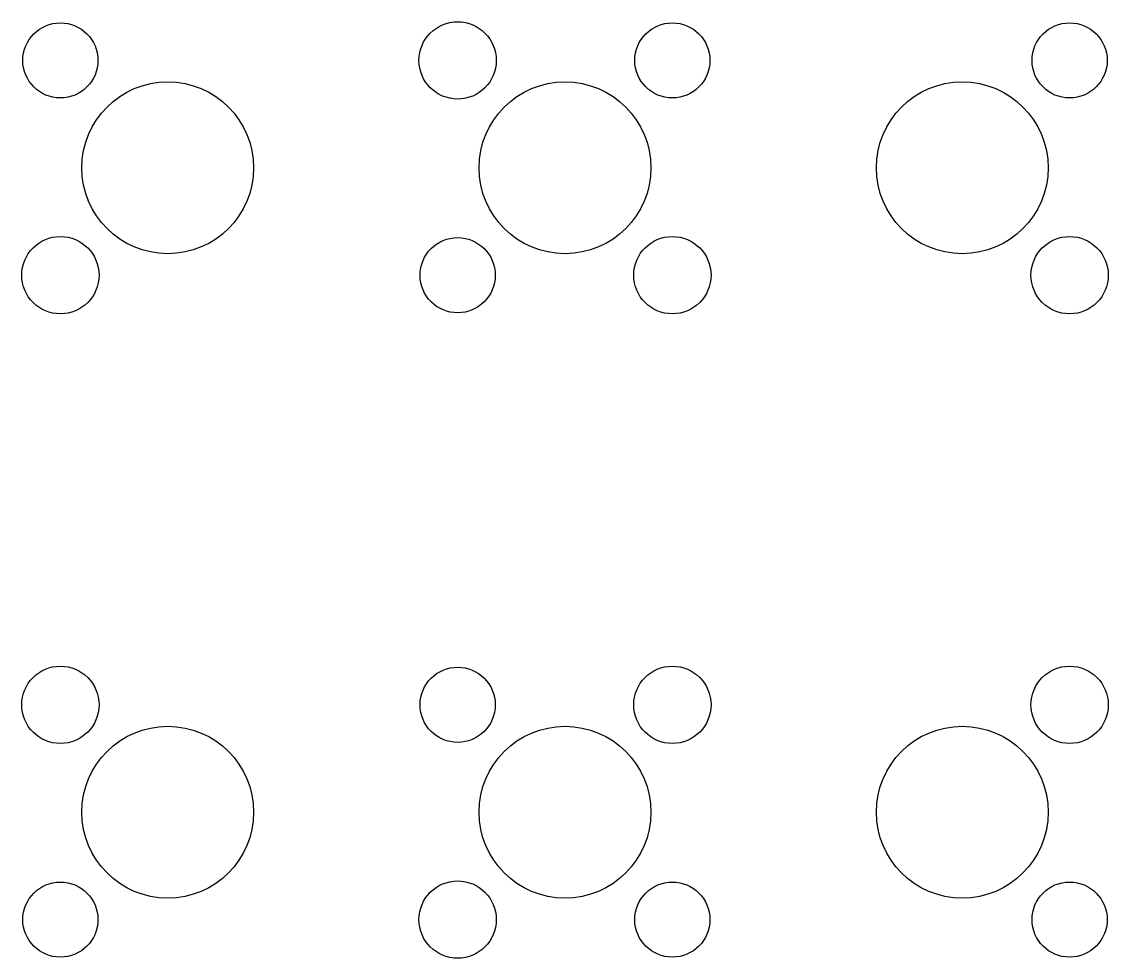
# Model space of a CAD drawing. Extents: x -253 to 253, y -218 to 218.
import ezdxf

# ---------------------------------------------------------------- set-up
doc = ezdxf.new("R2010")
doc.units = 0

msp = doc.modelspace()

# ---------------------------------------------------------------- linework, layer by layer
for centre, radius in [((-50, 200), 18), ((-235, 200), 17.5), ((50, 200), 17.5), ((235, 200), 17.5), ((-185, 150), 40), ((0, 150), 40), ((185, 150), 40), ((-235, 100), 18), ((-50, 100), 17.5), ((50, 100), 18), ((235, 100), 18), ((-235, -100), 18), ((-50, -100), 17.5), ((50, -100), 18), ((235, -100), 18), ((-185, -150), 40), ((0, -150), 40), ((185, -150), 40), ((-50, -200), 18), ((-235, -200), 17.5), ((50, -200), 17.5), ((235, -200), 17.5)]:
    msp.add_circle(centre, radius)

doc.saveas('drawing.dxf')
